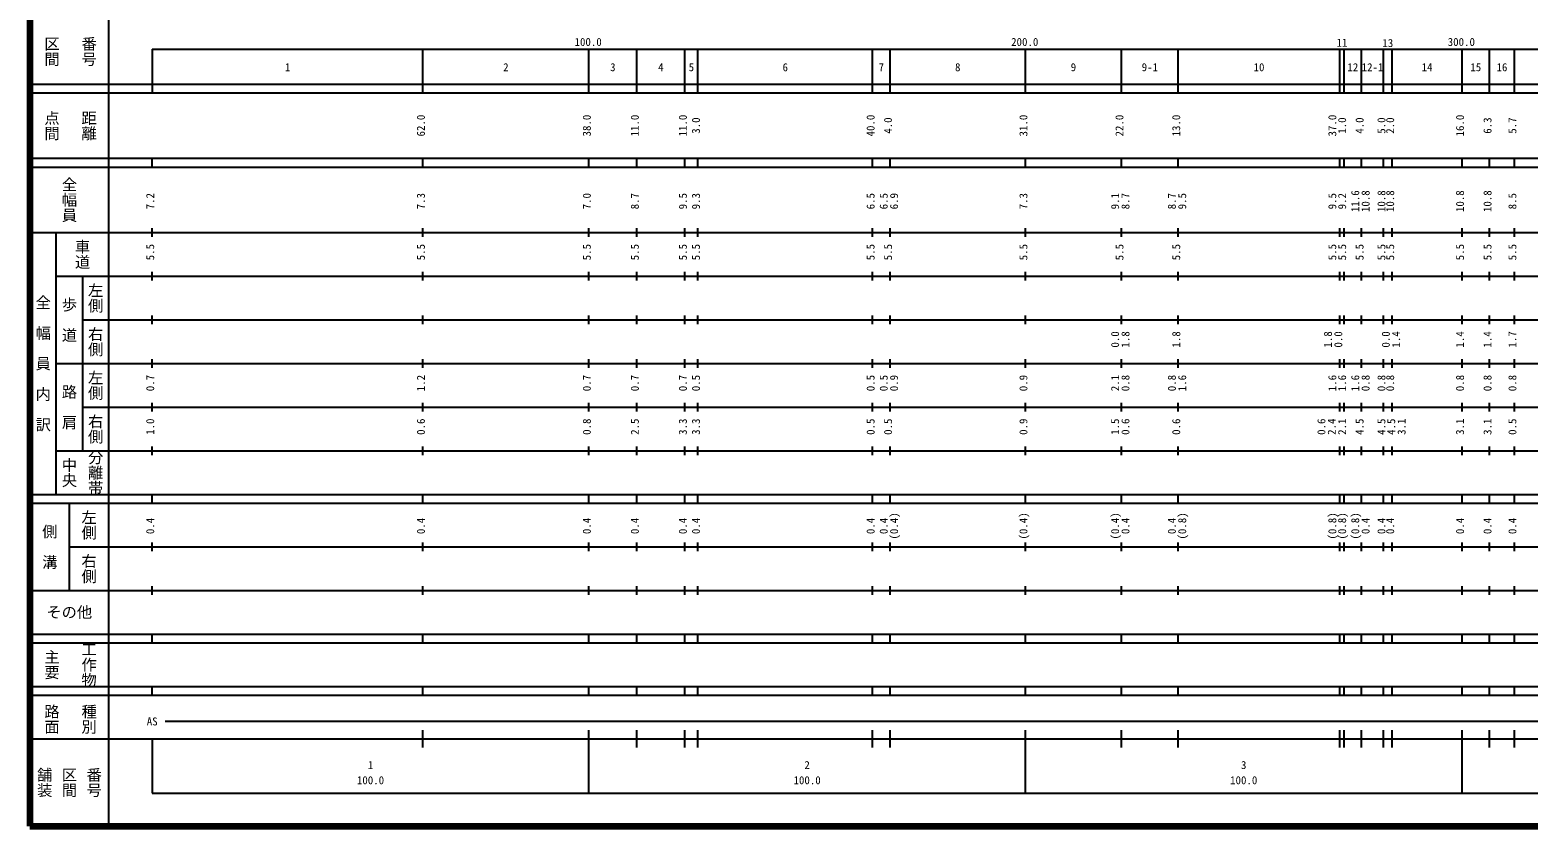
# Model space of a CAD drawing. Units: millimetres on the paper, enlarged 1000 times. Extents: x 40000 to 680000, y 20000 to 380000.
# Drawn here: x 40000 to 383122, y 20000 to 202409 of the extents above; entities that cross this region are included whole.
import ezdxf
from ezdxf.enums import TextEntityAlignment as Align

# ---------------------------------------------------------------- set-up
doc = ezdxf.new("R2010")
doc.units = ezdxf.units.MM
doc.header["$LTSCALE"] = 1000
doc.layers.add('M-TTL', color=2, linetype='Continuous', lineweight=140)
doc.layers.add('M-TTL-BAND', color=7, linetype='Continuous', lineweight=25)
doc.styles.add('@ＭＳ ゴシック', font='')
doc.styles.add('ＭＳ ゴシック', font='')
doc.styles.get('@ＭＳ ゴシック').set_extended_font_data('@MS Gothic')
doc.styles.get('ＭＳ ゴシック').set_extended_font_data('MS Gothic')

msp = doc.modelspace()

# ---------------------------------------------------------------- linework, layer by layer
at = {"layer": 'M-TTL'}
for p, q in [((40000, 380000), (40000, 20000)), ((40000, 20000), (680000, 20000))]:
    msp.add_line(p, q, dxfattribs=at)
at = {"layer": 'M-TTL-BAND'}
for p, q in [((58000, 370000), (58000, 20000)), ((68000, 198000), (579000, 198000)), ((68000, 198000), (68000, 188000)), ((130000, 188000), (130000, 198000)), ((168000, 188000), (168000, 198000)), ((179000, 188000), (179000, 198000)), ((190000, 188000), (190000, 198000)), ((193000, 188000), (193000, 198000)), ((233000, 188000), (233000, 198000)), ((237000, 188000), (237000, 198000)), ((268000, 188000), (268000, 198000)), ((290000, 188000), (290000, 198000)), ((303000, 188000), (303000, 198000)), ((340000, 188000), (340000, 198000)), ((341000, 188000), (341000, 198000)), ((345000, 188000), (345000, 198000)), ((350000, 188000), (350000, 198000)), ((352000, 188000), (352000, 198000)), ((368000, 188000), (368000, 198000)), ((374300, 188000), (374300, 198000)), ((380000, 188000), (380000, 198000)), ((40000, 190000), (579000, 190000)), ((40000, 188000), (579000, 188000)), ((40000, 173000), (579000, 173000)), ((68000, 171000), (68000, 173000)), ((130000, 171000), (130000, 173000)), ((168000, 171000), (168000, 173000)), ((179000, 171000), (179000, 173000)), ((190000, 171000), (190000, 173000)), ((193000, 171000), (193000, 173000)), ((233000, 171000), (233000, 173000)), ((237000, 171000), (237000, 173000)), ((268000, 171000), (268000, 173000)), ((290000, 171000), (290000, 173000)), ((303000, 171000), (303000, 173000)), ((340000, 171000), (340000, 173000)), ((341000, 171000), (341000, 173000)), ((345000, 171000), (345000, 173000)), ((350000, 171000), (350000, 173000)), ((352000, 171000), (352000, 173000)), ((368000, 171000), (368000, 173000)), ((374300, 171000), (374300, 173000)), ((380000, 171000), (380000, 173000)), ((40000, 171000), (579000, 171000)), ((40000, 156000), (579000, 156000)), ((46000, 96000), (46000, 156000)), ((68000, 155000), (68000, 157000)), ((130000, 155000), (130000, 157000)), ((168000, 155000), (168000, 157000)), ((179000, 155000), (179000, 157000)), ((190000, 155000), (190000, 157000)), ((193000, 155000), (193000, 157000)), ((233000, 155000), (233000, 157000)), ((237000, 155000), (237000, 157000)), ((268000, 155000), (268000, 157000)), ((290000, 155000), (290000, 157000)), ((303000, 155000), (303000, 157000)), ((340000, 155000), (340000, 157000)), ((341000, 155000), (341000, 157000)), ((345000, 155000), (345000, 157000)), ((350000, 155000), (350000, 157000)), ((352000, 155000), (352000, 157000)), ((368000, 155000), (368000, 157000)), ((374300, 155000), (374300, 157000)), ((380000, 155000), (380000, 157000)), ((46000, 146000), (579000, 146000)), ((52000, 146000), (52000, 106000)), ((68000, 145000), (68000, 147000)), ((130000, 145000), (130000, 147000)), ((168000, 145000), (168000, 147000)), ((179000, 145000), (179000, 147000)), ((190000, 145000), (190000, 147000)), ((193000, 145000), (193000, 147000)), ((233000, 145000), (233000, 147000)), ((237000, 145000), (237000, 147000)), ((268000, 145000), (268000, 147000)), ((290000, 145000), (290000, 147000)), ((303000, 145000), (303000, 147000)), ((340000, 145000), (340000, 147000)), ((341000, 145000), (341000, 147000)), ((345000, 145000), (345000, 147000)), ((350000, 145000), (350000, 147000)), ((352000, 145000), (352000, 147000)), ((368000, 145000), (368000, 147000)), ((374300, 145000), (374300, 147000)), ((380000, 145000), (380000, 147000)), ((52000, 136000), (579000, 136000)), ((68000, 135000), (68000, 137000)), ((130000, 135000), (130000, 137000)), ((168000, 135000), (168000, 137000)), ((179000, 135000), (179000, 137000)), ((190000, 135000), (190000, 137000)), ((193000, 135000), (193000, 137000)), ((233000, 135000), (233000, 137000)), ((237000, 135000), (237000, 137000)), ((268000, 135000), (268000, 137000)), ((290000, 135000), (290000, 137000)), ((303000, 135000), (303000, 137000)), ((340000, 135000), (340000, 137000)), ((341000, 135000), (341000, 137000)), ((345000, 135000), (345000, 137000)), ((350000, 135000), (350000, 137000)), ((352000, 135000), (352000, 137000)), ((368000, 135000), (368000, 137000)), ((374300, 135000), (374300, 137000)), ((380000, 135000), (380000, 137000)), ((68000, 125000), (68000, 127000)), ((130000, 125000), (130000, 127000)), ((168000, 125000), (168000, 127000)), ((179000, 125000), (179000, 127000)), ((190000, 125000), (190000, 127000)), ((193000, 125000), (193000, 127000)), ((233000, 125000), (233000, 127000)), ((237000, 125000), (237000, 127000)), ((268000, 125000), (268000, 127000)), ((290000, 125000), (290000, 127000)), ((303000, 125000), (303000, 127000)), ((340000, 125000), (340000, 127000)), ((341000, 125000), (341000, 127000)), ((345000, 125000), (345000, 127000)), ((350000, 125000), (350000, 127000)), ((352000, 125000), (352000, 127000)), ((368000, 125000), (368000, 127000)), ((374300, 125000), (374300, 127000)), ((380000, 125000), (380000, 127000)), ((46000, 126000), (579000, 126000)), ((68000, 115000), (68000, 117000)), ((130000, 115000), (130000, 117000)), ((168000, 115000), (168000, 117000)), ((179000, 115000), (179000, 117000)), ((190000, 115000), (190000, 117000)), ((193000, 115000), (193000, 117000)), ((233000, 115000), (233000, 117000)), ((237000, 115000), (237000, 117000)), ((268000, 115000), (268000, 117000)), ((290000, 115000), (290000, 117000)), ((303000, 115000), (303000, 117000)), ((340000, 115000), (340000, 117000)), ((341000, 115000), (341000, 117000)), ((345000, 115000), (345000, 117000)), ((350000, 115000), (350000, 117000)), ((352000, 115000), (352000, 117000)), ((368000, 115000), (368000, 117000)), ((374300, 115000), (374300, 117000)), ((380000, 115000), (380000, 117000)), ((52000, 116000), (579000, 116000)), ((68000, 105000), (68000, 107000)), ((130000, 105000), (130000, 107000)), ((168000, 105000), (168000, 107000)), ((179000, 105000), (179000, 107000)), ((190000, 105000), (190000, 107000)), ((193000, 105000), (193000, 107000)), ((233000, 105000), (233000, 107000)), ((237000, 105000), (237000, 107000)), ((268000, 105000), (268000, 107000)), ((290000, 105000), (290000, 107000)), ((303000, 105000), (303000, 107000)), ((340000, 105000), (340000, 107000)), ((341000, 105000), (341000, 107000)), ((345000, 105000), (345000, 107000)), ((350000, 105000), (350000, 107000)), ((352000, 105000), (352000, 107000)), ((368000, 105000), (368000, 107000)), ((374300, 105000), (374300, 107000)), ((380000, 105000), (380000, 107000)), ((46000, 106000), (579000, 106000)), ((40000, 96000), (579000, 96000)), ((40000, 94000), (579000, 94000)), ((49000, 94000), (49000, 74000)), ((68000, 94000), (68000, 96000)), ((130000, 94000), (130000, 96000)), ((168000, 94000), (168000, 96000)), ((179000, 94000), (179000, 96000)), ((190000, 94000), (190000, 96000)), ((193000, 94000), (193000, 96000)), ((233000, 94000), (233000, 96000)), ((237000, 94000), (237000, 96000)), ((268000, 94000), (268000, 96000)), ((290000, 94000), (290000, 96000)), ((303000, 94000), (303000, 96000)), ((340000, 94000), (340000, 96000)), ((341000, 94000), (341000, 96000)), ((345000, 94000), (345000, 96000)), ((350000, 94000), (350000, 96000)), ((352000, 94000), (352000, 96000)), ((368000, 94000), (368000, 96000)), ((374300, 94000), (374300, 96000)), ((380000, 94000), (380000, 96000)), ((49000, 84000), (579000, 84000)), ((68000, 83000), (68000, 85000)), ((130000, 83000), (130000, 85000)), ((168000, 83000), (168000, 85000)), ((179000, 83000), (179000, 85000)), ((190000, 83000), (190000, 85000)), ((193000, 83000), (193000, 85000)), ((233000, 83000), (233000, 85000)), ((237000, 83000), (237000, 85000)), ((268000, 83000), (268000, 85000)), ((290000, 83000), (290000, 85000)), ((303000, 83000), (303000, 85000)), ((340000, 83000), (340000, 85000)), ((341000, 83000), (341000, 85000)), ((345000, 83000), (345000, 85000)), ((350000, 83000), (350000, 85000)), ((352000, 83000), (352000, 85000)), ((368000, 83000), (368000, 85000)), ((374300, 83000), (374300, 85000)), ((380000, 83000), (380000, 85000)), ((40000, 74000), (579000, 74000)), ((68000, 73000), (68000, 75000)), ((130000, 73000), (130000, 75000)), ((168000, 73000), (168000, 75000)), ((179000, 73000), (179000, 75000)), ((190000, 73000), (190000, 75000)), ((193000, 73000), (193000, 75000)), ((233000, 73000), (233000, 75000)), ((237000, 73000), (237000, 75000)), ((268000, 73000), (268000, 75000)), ((290000, 73000), (290000, 75000)), ((303000, 73000), (303000, 75000)), ((340000, 73000), (340000, 75000)), ((341000, 73000), (341000, 75000)), ((345000, 73000), (345000, 75000)), ((350000, 73000), (350000, 75000)), ((352000, 73000), (352000, 75000)), ((368000, 73000), (368000, 75000)), ((374300, 73000), (374300, 75000)), ((380000, 73000), (380000, 75000)), ((40000, 64000), (579000, 64000)), ((40000, 62000), (579000, 62000)), ((68000, 62000), (68000, 64000)), ((130000, 62000), (130000, 64000)), ((168000, 62000), (168000, 64000)), ((179000, 62000), (179000, 64000)), ((190000, 62000), (190000, 64000)), ((193000, 62000), (193000, 64000)), ((233000, 62000), (233000, 64000)), ((237000, 62000), (237000, 64000)), ((268000, 62000), (268000, 64000)), ((290000, 62000), (290000, 64000)), ((303000, 62000), (303000, 64000)), ((340000, 62000), (340000, 64000)), ((341000, 62000), (341000, 64000)), ((345000, 62000), (345000, 64000)), ((350000, 62000), (350000, 64000)), ((352000, 62000), (352000, 64000)), ((368000, 62000), (368000, 64000)), ((374300, 62000), (374300, 64000)), ((380000, 62000), (380000, 64000)), ((40000, 52000), (579000, 52000)), ((68000, 50000), (68000, 52000)), ((130000, 50000), (130000, 52000)), ((168000, 50000), (168000, 52000)), ((179000, 50000), (179000, 52000)), ((190000, 50000), (190000, 52000)), ((193000, 50000), (193000, 52000)), ((233000, 50000), (233000, 52000)), ((237000, 50000), (237000, 52000)), ((268000, 50000), (268000, 52000)), ((290000, 50000), (290000, 52000)), ((303000, 50000), (303000, 52000)), ((340000, 50000), (340000, 52000)), ((341000, 50000), (341000, 52000)), ((345000, 50000), (345000, 52000)), ((350000, 50000), (350000, 52000)), ((352000, 50000), (352000, 52000)), ((368000, 50000), (368000, 52000)), ((374300, 50000), (374300, 52000)), ((380000, 50000), (380000, 52000)), ((40000, 50000), (579000, 50000)), ((71000, 44000), (565000, 44000)), ((130000, 38000), (130000, 42000)), ((168000, 27500), (168000, 42000)), ((179000, 38000), (179000, 42000)), ((190000, 38000), (190000, 42000)), ((193000, 38000), (193000, 42000)), ((233000, 38000), (233000, 42000)), ((237000, 38000), (237000, 42000)), ((268000, 27500), (268000, 42000)), ((290000, 38000), (290000, 42000)), ((303000, 38000), (303000, 42000)), ((340000, 38000), (340000, 42000)), ((341000, 38000), (341000, 42000)), ((345000, 38000), (345000, 42000)), ((350000, 38000), (350000, 42000)), ((352000, 38000), (352000, 42000)), ((368000, 27500), (368000, 42000)), ((374300, 38000), (374300, 42000)), ((380000, 38000), (380000, 42000)), ((40000, 40000), (579000, 40000)), ((68000, 40000), (68000, 27500)), ((68000, 27500), (579000, 27500))]:
    msp.add_line(p, q, dxfattribs=at)

# ---------------------------------------------------------------- texts
at = {"layer": 'M-TTL-BAND', "style": '@ＭＳ ゴシック'}
for s, p in [('区間', (45000, 197500)), ('番号', (53500, 197500)), ('点間', (45000, 180500)), ('距離', (53500, 180500)), ('全幅員', (49000, 163500)), ('車道', (52000, 151000)), ('左側', (55000, 141000)), ('全\u3000幅\u3000員\u3000内\u3000訳', (43000, 126000)), ('歩\u3000道', (49000, 136000)), ('右側', (55000, 131000)), ('左側', (55000, 121000)), ('路\u3000肩', (49000, 116000)), ('右側', (55000, 111000)), ('中央', (49000, 101000)), ('分離帯', (55000, 101000)), ('左側', (53500, 89000)), ('側\u3000溝', (44500, 84000)), ('右側', (53500, 79000)), ('主要', (45000, 57000)), ('工作物', (53500, 57000)), ('路面', (45000, 44500)), ('種別', (53500, 44500)), ('舗装', (43333, 30000)), ('区間', (49000, 30000)), ('番号', (54667, 30000))]:
    msp.add_text(s, height=2566, rotation=270, dxfattribs=at).set_placement(p, align=Align.MIDDLE_CENTER)
at = {"layer": 'M-TTL-BAND', "style": 'ＭＳ ゴシック'}
for s, p in [('100.0', (167844, 198195)), ('200.0', (267844, 198195)), ('11', (340504, 198018)), ('13', (351000, 197945)), ('300.0', (367844, 198195)), ('1', (99000, 192405)), ('2', (149000, 192405)), ('3', (173500, 192405)), ('4', (184500, 192405)), ('5', (191500, 192405)), ('6', (213000, 192405)), ('7', (235000, 192405)), ('8', (252500, 192405)), ('9', (279000, 192405)), ('9-1', (296500, 192405)), ('10', (321500, 192405)), ('12', (343000, 192405)), ('12-1', (347500, 192405)), ('14', (360000, 192405)), ('15', (371150, 192405)), ('16', (377150, 192405)), ('AS', (68000, 42500)), ('1', (118000, 32523)), ('2', (218000, 32523)), ('3', (318000, 32523)), ('100.0', (118000, 29033)), ('100.0', (218000, 29033)), ('100.0', (318000, 29033))]:
    msp.add_text(s, height=1833, dxfattribs=at).set_placement(p, align=Align.BOTTOM_CENTER)
for s, p in [('62.0', (131000, 180500)), ('38.0', (169000, 180500)), ('11.0', (180000, 180500)), ('11.0', (191000, 180500)), ('3.0', (194000, 180500)), ('40.0', (234000, 180500)), ('4.0', (238000, 180500)), ('31.0', (269000, 180500)), ('22.0', (291000, 180500)), ('13.0', (304000, 180500)), ('37.0', (339750, 180500)), ('1.0', (342000, 180500)), ('4.0', (346000, 180500)), ('5.0', (351000, 180500)), ('2.0', (353000, 180500)), ('16.0', (369000, 180500)), ('6.3', (375300, 180500)), ('5.7', (381000, 180500)), ('7.2', (69000, 163174)), ('7.3', (131000, 163174)), ('7.0', (169000, 163174)), ('8.7', (180000, 163174)), ('9.5', (191000, 163174)), ('9.3', (194000, 163174)), ('6.5', (234000, 163174)), ('6.5', (237000, 163174)), ('6.9', (239370, 163174)), ('7.3', (269000, 163174)), ('9.1', (290000, 163174)), ('8.7', (292370, 163174)), ('8.7', (303000, 163174)), ('9.5', (305370, 163174)), ('9.5', (339750, 163174)), ('9.2', (342000, 163174)), ('11.6', (345000, 163174)), ('10.8', (347370, 163174)), ('10.8', (351000, 163174)), ('10.8', (353000, 163174)), ('10.8', (369000, 163174)), ('10.8', (375300, 163174)), ('8.5', (381000, 163174)), ('5.5', (69000, 151500)), ('5.5', (131000, 151500)), ('5.5', (169000, 151500)), ('5.5', (180000, 151500)), ('5.5', (191000, 151500)), ('5.5', (194000, 151500)), ('5.5', (234000, 151500)), ('5.5', (238000, 151500)), ('5.5', (269000, 151500)), ('5.5', (291000, 151500)), ('5.5', (304000, 151500)), ('5.5', (339750, 151500)), ('5.5', (342000, 151500)), ('5.5', (346000, 151500)), ('5.5', (351000, 151500)), ('5.5', (353000, 151500)), ('5.5', (369000, 151500)), ('5.5', (375300, 151500)), ('5.5', (381000, 151500)), ('0.0', (290000, 131500)), ('1.8', (292370, 131500)), ('1.8', (304000, 131500)), ('1.8', (338750, 131500)), ('0.0', (341120, 131500)), ('0.0', (352000, 131500)), ('1.4', (354370, 131500)), ('1.4', (369000, 131500)), ('1.4', (375300, 131500)), ('1.7', (381000, 131500)), ('0.7', (69000, 121500)), ('1.2', (131000, 121500)), ('0.7', (169000, 121500)), ('0.7', (180000, 121500)), ('0.7', (191000, 121500)), ('0.5', (194000, 121500)), ('0.5', (234000, 121500)), ('0.5', (237000, 121500)), ('0.9', (239370, 121500)), ('0.9', (269000, 121500)), ('2.1', (290000, 121500)), ('0.8', (292370, 121500)), ('0.8', (303000, 121500)), ('1.6', (305370, 121500)), ('1.6', (339750, 121500)), ('1.6', (342000, 121500)), ('1.6', (345000, 121500)), ('0.8', (347370, 121500)), ('0.8', (351000, 121500)), ('0.8', (353000, 121500)), ('0.8', (369000, 121500)), ('0.8', (375300, 121500)), ('0.8', (381000, 121500)), ('1.0', (69000, 111500)), ('0.6', (131000, 111500)), ('0.8', (169000, 111500)), ('0.9', (269000, 111500)), ('0.6', (292370, 111500)), ('0.6', (304000, 111500)), ('0.6', (337250, 111500)), ('2.4', (339620, 111500)), ('2.1', (342000, 111500)), ('3.1', (355620, 111500)), ('3.1', (369000, 111500)), ('3.1', (375300, 111500)), ('2.5', (180000, 111500)), ('3.3', (191000, 111500)), ('3.3', (194000, 111500)), ('0.5', (234000, 111500)), ('0.5', (238000, 111500)), ('1.5', (290000, 111500)), ('4.5', (346000, 111500)), ('4.5', (351000, 111500)), ('4.5', (353250, 111500)), ('0.5', (381000, 111500)), ('0.4', (69000, 88764)), ('0.4', (131000, 88764)), ('0.4', (169000, 88764)), ('0.4', (180000, 88764)), ('0.4', (191000, 88764)), ('0.4', (194000, 88764)), ('0.4', (234000, 88764)), ('0.4', (237000, 88764)), ('(0.4)', (239370, 88764)), ('(0.4)', (269000, 88764)), ('(0.4)', (290000, 88764)), ('0.4', (292370, 88764)), ('0.4', (303000, 88764)), ('(0.8)', (305370, 88764)), ('(0.8)', (339750, 88764)), ('(0.8)', (342000, 88764)), ('(0.8)', (345000, 88764)), ('0.4', (347370, 88764)), ('0.4', (351000, 88764)), ('0.4', (353000, 88764)), ('0.4', (369000, 88764)), ('0.4', (375300, 88764)), ('0.4', (381000, 88764))]:
    msp.add_text(s, height=1833, rotation=90, dxfattribs=at).set_placement(p, align=Align.BOTTOM_CENTER)
msp.add_text('その他', height=2566, dxfattribs=at).set_placement((49000, 69000), align=Align.MIDDLE_CENTER)

doc.saveas('drawing.dxf')
